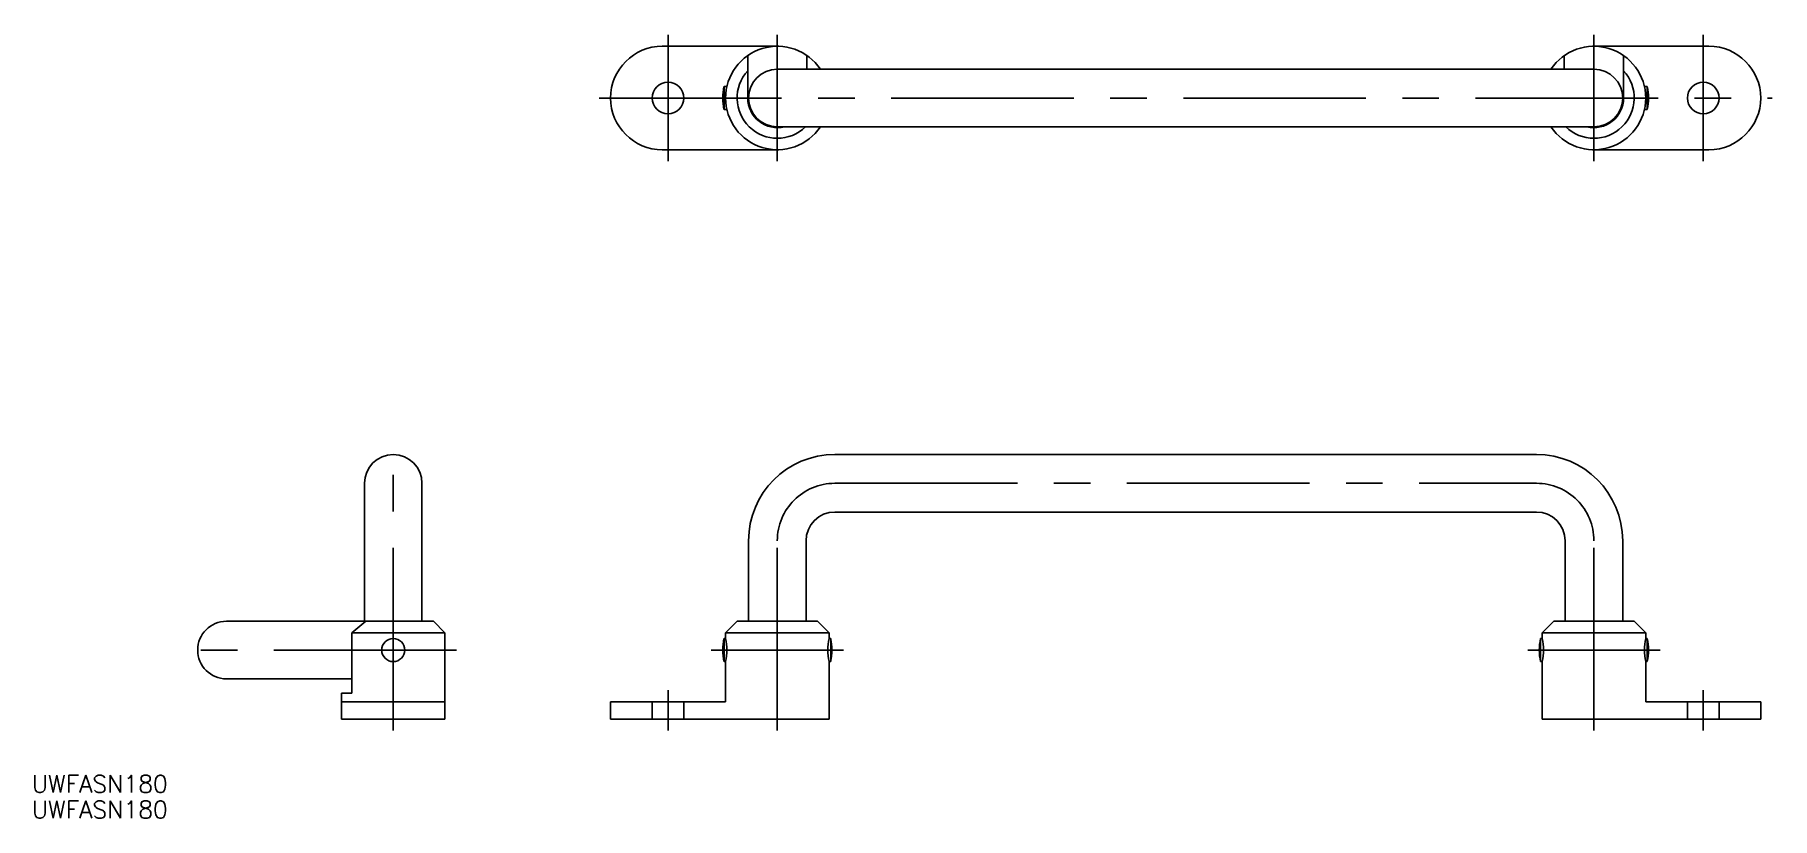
# Model space of a CAD drawing. Extents: x -62 to 240, y -29 to 107.
import ezdxf

# ---------------------------------------------------------------- set-up
doc = ezdxf.new("R2010")
doc.units = 0
for name, pattern in [('CENTER', [50.8, 31.75, -6.35, 6.35, -6.35]), ('DASHED', [19.05, 12.7, -6.35]), ('PHANTOM', [63.5, 31.75, -6.35, 6.35, -6.35, 6.35, -6.35])]:
    doc.linetypes.add(name, pattern=pattern)
doc.layers.get('0').update_dxf_attribs({"linetype": 'CONTINUOUS'})
doc.layers.add('CENTER', color=1, linetype='CENTER')
doc.styles.get("Standard").update_dxf_attribs({"font": 'txt.shx', "height": 3, "bigfont": 'bigfont.shx'})

msp = doc.modelspace()

# ---------------------------------------------------------------- linework, layer by layer
at = {"color": 7, "linetype": 'CONTINUOUS'}
for p, q in [((66.79, 105), (46.79, 105)), ((61.64, 96), (61.64, 103.38)), ((71.94, 101), (71.94, 103.38)), ((203.64, 101), (203.64, 103.38)), ((208.79, 105), (228.79, 105)), ((213.94, 96), (213.94, 103.38)), ((66.79, 101), (208.79, 101)), ((57.52, 98), (57.52, 94)), ((58.02, 98), (57.52, 98)), ((217.57, 98), (218.07, 98)), ((218.07, 98), (218.07, 94)), ((58.02, 94), (57.52, 94)), ((217.57, 94), (218.07, 94)), ((208.79, 91), (66.79, 91)), ((66.79, 87), (46.79, 87)), ((208.79, 87), (228.79, 87)), ((76.79, 34), (198.79, 34)), ((-5, 4.79), (-5, 29)), ((5, 5), (5, 29)), ((198.79, 24), (76.79, 24)), ((61.79, 5), (61.79, 19)), ((71.79, 5), (71.79, 19)), ((203.79, 5), (203.79, 19)), ((213.79, 5), (213.79, 19)), ((-4.74, 5), (-7.2, 3)), ((7, 5), (-4.74, 5)), ((7, 5), (9, 3)), ((59.79, 5), (57.79, 3)), ((59.79, 5), (73.79, 5)), ((73.79, 5), (75.79, 3)), ((201.79, 5), (199.79, 3)), ((215.79, 5), (201.79, 5)), ((215.79, 5), (217.79, 3)), ((-7.2, 3), (-7.2, -7.5)), ((9, 3), (-7.2, 3)), ((9, 3), (9, -12)), ((57.52, 2), (57.52, -2)), ((57.79, 2), (57.52, 2)), ((75.79, 3), (57.79, 3)), ((57.79, 2), (57.79, 3)), ((75.79, 2), (75.79, 3)), ((75.79, 2), (76.07, 2)), ((76.07, 2), (76.07, -2)), ((199.52, 2), (199.52, -2)), ((199.79, 2), (199.52, 2)), ((199.79, 3), (217.79, 3)), ((199.79, 2), (199.79, 3)), ((217.79, 2), (217.79, 3)), ((217.79, 2), (218.07, 2)), ((218.07, 2), (218.07, -2)), ((57.79, -2), (57.52, -2)), ((57.79, -9), (57.79, -2)), ((75.79, -12), (75.79, -2)), ((75.79, -2), (76.07, -2)), ((199.79, -2), (199.52, -2)), ((199.79, -12), (199.79, -2)), ((217.79, -9), (217.79, -2)), ((217.79, -2), (218.07, -2)), ((-7.2, -7.5), (-9, -7.5)), ((-9, -7.5), (-9, -12)), ((9, -9), (-9, -9)), ((57.79, -9), (37.79, -9)), ((37.79, -9), (37.79, -12)), ((217.79, -9), (237.79, -9)), ((237.79, -12), (237.79, -9)), ((9, -12), (-9, -12)), ((57.79, -12), (37.79, -12)), ((57.79, -12), (75.79, -12)), ((217.79, -12), (199.79, -12)), ((217.79, -12), (237.79, -12))]:
    msp.add_line(p, q, dxfattribs=at)
at = {"color": 3, "linetype": 'PHANTOM'}
for p, q in [((-4.74, 5), (-29, 5)), ((-7.2, -5), (-29, -5))]:
    msp.add_line(p, q, dxfattribs=at)
at = {"color": 3, "linetype": 'DASHED'}
for p, q in [((45.04, -9), (45.04, -12)), ((50.54, -9), (50.54, -12)), ((225.04, -9), (225.04, -12)), ((230.54, -9), (230.54, -12))]:
    msp.add_line(p, q, dxfattribs=at)
at = {"color": 7, "linetype": 'CONTINUOUS'}
for centre, radius in [((47.79, 96), 2.75), ((227.79, 96), 2.75), ((0, 0), 2)]:
    msp.add_circle(centre, radius, dxfattribs=at)
for centre, radius, start, end in [((46.79, 96), 9, 90, 270), ((66.79, 96), 9, 33.749, 326.251), ((208.79, 96), 9, 213.749, 146.251), ((228.79, 96), 9, 270, 90), ((66.79, 96), 7, 137.3676, 314.4153), ((66.79, 96), 5, 90, 270), ((208.79, 96), 7, 225.5847, 42.6324), ((208.79, 96), 5, 270, 90), ((66.29, 96), 9, 167.1604, 192.8396), ((209.29, 96), 9, 347.1604, 12.8396), ((66.79, 96), 5.15, 180, 283.8624), ((208.79, 96), 5.15, 256.1376, 360), ((0, 29), 5, 0, 180), ((76.79, 19), 15, 90, 180), ((198.79, 19), 15, 0, 90), ((76.79, 19), 5, 90, 180), ((198.79, 19), 5, 0, 90), ((66.29, 0), 9, 167.1604, 192.8396), ((49.02, 0), 9, 347.1604, 12.8396), ((84.57, 0), 9, 167.1604, 192.8396), ((67.29, 0), 9, 347.1604, 12.8396), ((208.29, 0), 9, 167.1604, 192.8396), ((191.02, 0), 9, 347.1604, 12.8396), ((226.57, 0), 9, 167.1604, 192.8396), ((209.29, 0), 9, 347.1604, 12.8396)]:
    msp.add_arc(centre, radius, start, end, dxfattribs=at)
at = {"color": 3, "linetype": 'PHANTOM'}
msp.add_arc((-29, 0), 5, 90, 270, dxfattribs=at)
at = {"layer": 'CENTER', "color": 1, "linetype": 'CENTER'}
for p, q in [((47.79, 107), (47.79, 85)), ((66.79, 107), (66.79, 85)), ((208.79, 107), (208.79, 85)), ((227.79, 107), (227.79, 85)), ((35.79, 96), (239.79, 96)), ((0, -14), (0, 36)), ((76.79, 29), (198.79, 29)), ((66.79, -14), (66.79, 19)), ((208.79, -14), (208.79, 19)), ((11, 0), (-36, 0)), ((55.29, 0), (78.29, 0)), ((220.29, 0), (197.29, 0)), ((47.79, -7), (47.79, -14)), ((227.79, -7), (227.79, -14))]:
    msp.add_line(p, q, dxfattribs=at)
for centre, start, end in [((76.79, 19), 90, 180), ((198.79, 19), 0, 90)]:
    msp.add_arc(centre, 10, start, end, dxfattribs=at)

# ---------------------------------------------------------------- texts
at = {"color": 7, "linetype": 'CONTINUOUS'}
for p in [(-62.85, -24.78), (-62.85, -29.24)]:
    msp.add_text('UWFASN180', height=3, dxfattribs=at).set_placement(p)

doc.saveas('drawing.dxf')
